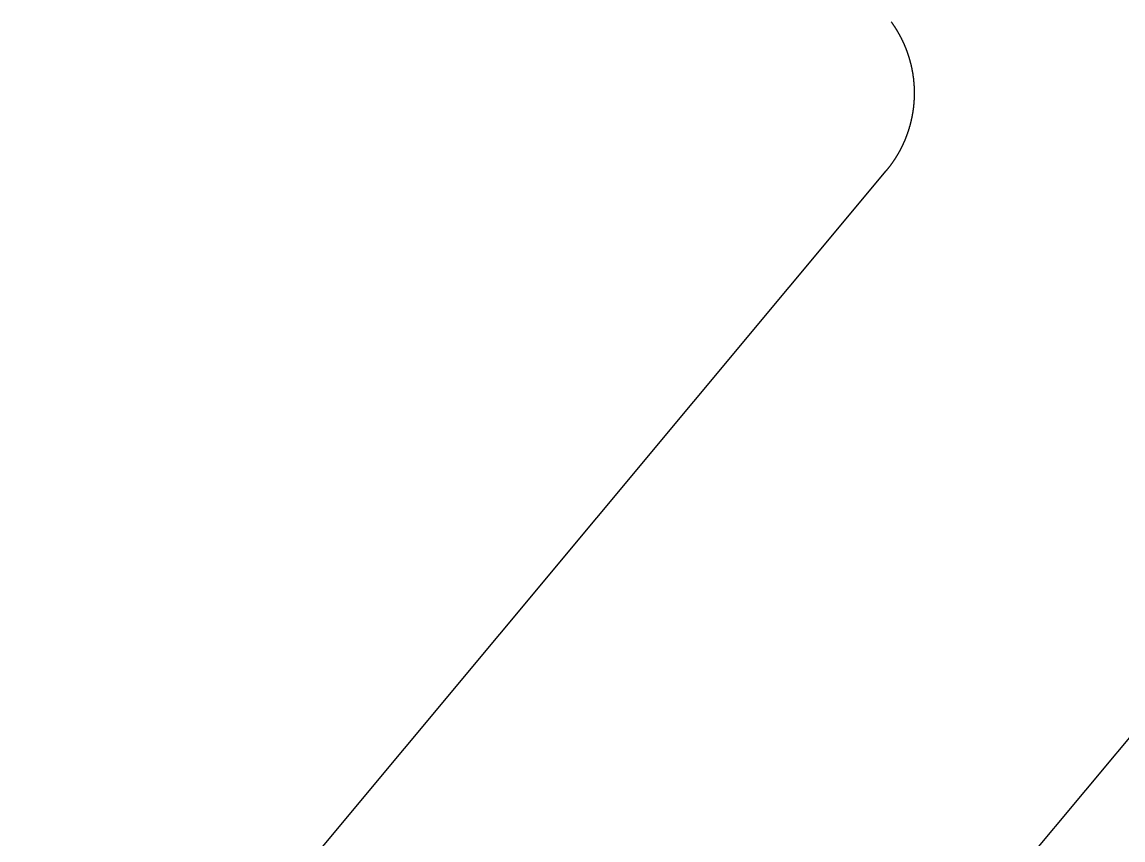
# Model space of a CAD drawing. Header units: millimetres. Extents: x -275 to 275, y -100 to 100.
# Drawn here: x -100.17 to -85.68, y -15.76 to -4.99 of the extents above; entities that cross this region are included whole.
import ezdxf

# ---------------------------------------------------------------- set-up
doc = ezdxf.new("R2010")
doc.units = ezdxf.units.MM

msp = doc.modelspace()

# ---------------------------------------------------------------- linework, layer by layer
for p, q in [((-100.172, -20.589), (-88.797, -6.952)), ((-80.461, -8.266), (-94.646, -25.246))]:
    msp.add_line(p, q)
msp.add_lwpolyline([(-88.727, -4.991), (-88.726, -4.993), (-88.725, -4.995), (-88.724, -4.997), (-88.722, -4.999), (-88.721, -5), (-88.72, -5.002), (-88.719, -5.004), (-88.717, -5.006), (-88.716, -5.007), (-88.715, -5.009), (-88.714, -5.011), (-88.712, -5.013), (-88.711, -5.015), (-88.71, -5.016), (-88.709, -5.018), (-88.707, -5.02), (-88.706, -5.022), (-88.705, -5.024), (-88.704, -5.025), (-88.702, -5.027), (-88.701, -5.029), (-88.7, -5.031), (-88.699, -5.033), (-88.698, -5.034), (-88.696, -5.036), (-88.695, -5.038), (-88.694, -5.04), (-88.693, -5.042), (-88.692, -5.043), (-88.69, -5.045), (-88.689, -5.047), (-88.688, -5.049), (-88.687, -5.051), (-88.686, -5.053), (-88.684, -5.054), (-88.683, -5.056), (-88.682, -5.058), (-88.681, -5.06), (-88.68, -5.062), (-88.678, -5.064), (-88.677, -5.065), (-88.676, -5.067), (-88.675, -5.069), (-88.674, -5.071), (-88.673, -5.073), (-88.671, -5.074), (-88.67, -5.076), (-88.669, -5.078), (-88.668, -5.08), (-88.667, -5.082), (-88.666, -5.084), (-88.665, -5.086), (-88.663, -5.087), (-88.662, -5.089), (-88.661, -5.091), (-88.66, -5.093), (-88.659, -5.095), (-88.658, -5.097), (-88.657, -5.098), (-88.656, -5.1), (-88.654, -5.102), (-88.653, -5.104), (-88.652, -5.106), (-88.651, -5.108), (-88.65, -5.11), (-88.649, -5.111), (-88.648, -5.113), (-88.647, -5.115), (-88.646, -5.117), (-88.645, -5.119), (-88.643, -5.121), (-88.642, -5.123), (-88.641, -5.124), (-88.64, -5.126), (-88.639, -5.128), (-88.638, -5.13), (-88.637, -5.132), (-88.636, -5.134), (-88.635, -5.136), (-88.634, -5.138), (-88.633, -5.139), (-88.632, -5.141), (-88.631, -5.143), (-88.63, -5.145), (-88.629, -5.147), (-88.627, -5.149), (-88.626, -5.151), (-88.625, -5.153), (-88.624, -5.154), (-88.623, -5.156), (-88.622, -5.158), (-88.621, -5.16), (-88.62, -5.162), (-88.619, -5.164), (-88.618, -5.166), (-88.617, -5.168), (-88.616, -5.169), (-88.615, -5.171), (-88.614, -5.173), (-88.613, -5.175), (-88.612, -5.177), (-88.611, -5.179), (-88.61, -5.181), (-88.609, -5.183), (-88.608, -5.185), (-88.607, -5.187), (-88.606, -5.188), (-88.605, -5.19), (-88.604, -5.192), (-88.603, -5.194), (-88.602, -5.196), (-88.601, -5.198), (-88.6, -5.2), (-88.599, -5.202), (-88.598, -5.204), (-88.597, -5.206), (-88.596, -5.207), (-88.595, -5.209), (-88.594, -5.211), (-88.593, -5.213), (-88.593, -5.215), (-88.592, -5.217), (-88.591, -5.219), (-88.59, -5.221), (-88.589, -5.223), (-88.588, -5.225), (-88.587, -5.227), (-88.586, -5.229), (-88.585, -5.23), (-88.584, -5.232), (-88.583, -5.234), (-88.582, -5.236), (-88.581, -5.238), (-88.58, -5.24), (-88.579, -5.242), (-88.579, -5.244), (-88.578, -5.246), (-88.577, -5.248), (-88.576, -5.25), (-88.575, -5.252), (-88.574, -5.254), (-88.573, -5.255), (-88.572, -5.257), (-88.571, -5.259), (-88.57, -5.261), (-88.57, -5.263), (-88.569, -5.265), (-88.568, -5.267), (-88.567, -5.269), (-88.566, -5.271), (-88.565, -5.273), (-88.564, -5.275), (-88.564, -5.277), (-88.563, -5.279), (-88.562, -5.281), (-88.561, -5.283), (-88.56, -5.285), (-88.559, -5.287), (-88.558, -5.288), (-88.558, -5.29), (-88.557, -5.292), (-88.556, -5.294), (-88.555, -5.296), (-88.554, -5.298), (-88.553, -5.3), (-88.553, -5.302), (-88.552, -5.304), (-88.551, -5.306), (-88.55, -5.308), (-88.549, -5.31), (-88.548, -5.312), (-88.548, -5.314), (-88.547, -5.316), (-88.546, -5.318), (-88.545, -5.32), (-88.544, -5.322), (-88.544, -5.324), (-88.543, -5.326), (-88.542, -5.328), (-88.541, -5.33), (-88.54, -5.332), (-88.54, -5.333), (-88.539, -5.335), (-88.538, -5.337), (-88.537, -5.339), (-88.536, -5.341), (-88.536, -5.343), (-88.535, -5.345), (-88.534, -5.347), (-88.533, -5.349), (-88.533, -5.351), (-88.532, -5.353), (-88.531, -5.355), (-88.53, -5.357), (-88.53, -5.359), (-88.529, -5.361), (-88.528, -5.363), (-88.527, -5.365), (-88.527, -5.367), (-88.526, -5.369), (-88.525, -5.371), (-88.524, -5.373), (-88.524, -5.375), (-88.523, -5.377), (-88.522, -5.379), (-88.522, -5.381), (-88.521, -5.383), (-88.52, -5.385), (-88.519, -5.387), (-88.519, -5.389), (-88.518, -5.391), (-88.517, -5.393), (-88.517, -5.395), (-88.516, -5.397), (-88.515, -5.399), (-88.514, -5.401), (-88.514, -5.403), (-88.513, -5.405), (-88.512, -5.407), (-88.512, -5.409), (-88.511, -5.411), (-88.51, -5.413), (-88.51, -5.415), (-88.509, -5.417), (-88.508, -5.419), (-88.508, -5.421), (-88.507, -5.423), (-88.506, -5.425), (-88.506, -5.427), (-88.505, -5.429), (-88.504, -5.431), (-88.504, -5.433), (-88.503, -5.435), (-88.502, -5.437), (-88.502, -5.439), (-88.501, -5.441), (-88.501, -5.443), (-88.5, -5.445), (-88.499, -5.447), (-88.499, -5.449), (-88.498, -5.451), (-88.497, -5.453), (-88.497, -5.455), (-88.496, -5.457), (-88.496, -5.459), (-88.495, -5.461), (-88.494, -5.463), (-88.494, -5.465), (-88.493, -5.467), (-88.492, -5.469), (-88.492, -5.471), (-88.491, -5.473), (-88.491, -5.475), (-88.49, -5.477), (-88.49, -5.479), (-88.489, -5.481), (-88.488, -5.483), (-88.488, -5.485), (-88.487, -5.487), (-88.487, -5.489), (-88.486, -5.491), (-88.485, -5.493), (-88.485, -5.495), (-88.484, -5.497), (-88.484, -5.499), (-88.483, -5.501), (-88.483, -5.503), (-88.482, -5.505), (-88.482, -5.507), (-88.481, -5.509), (-88.48, -5.511), (-88.48, -5.513), (-88.479, -5.515), (-88.479, -5.517), (-88.478, -5.519), (-88.478, -5.521), (-88.477, -5.523), (-88.477, -5.525), (-88.476, -5.527), (-88.476, -5.529), (-88.475, -5.531), (-88.475, -5.534), (-88.474, -5.536), (-88.474, -5.538), (-88.473, -5.54), (-88.473, -5.542), (-88.472, -5.544), (-88.472, -5.546), (-88.471, -5.548), (-88.471, -5.55), (-88.47, -5.552), (-88.47, -5.554), (-88.469, -5.556), (-88.469, -5.558), (-88.468, -5.56), (-88.468, -5.562), (-88.467, -5.564), (-88.467, -5.566), (-88.466, -5.568), (-88.466, -5.57), (-88.465, -5.572), (-88.465, -5.574), (-88.464, -5.576), (-88.464, -5.578), (-88.464, -5.58), (-88.463, -5.582), (-88.463, -5.584), (-88.462, -5.586), (-88.462, -5.589), (-88.461, -5.591), (-88.461, -5.593), (-88.46, -5.595), (-88.46, -5.597), (-88.46, -5.599), (-88.459, -5.601), (-88.459, -5.603), (-88.458, -5.605), (-88.458, -5.607), (-88.457, -5.609), (-88.457, -5.611), (-88.457, -5.613), (-88.456, -5.615), (-88.456, -5.617), (-88.455, -5.619), (-88.455, -5.621), (-88.455, -5.623), (-88.454, -5.625), (-88.454, -5.627), (-88.453, -5.629), (-88.453, -5.632), (-88.453, -5.634), (-88.452, -5.636), (-88.452, -5.638), (-88.452, -5.64), (-88.451, -5.642), (-88.451, -5.644), (-88.45, -5.646), (-88.45, -5.648), (-88.45, -5.65), (-88.449, -5.652), (-88.449, -5.654), (-88.449, -5.656), (-88.448, -5.658), (-88.448, -5.66), (-88.448, -5.662), (-88.447, -5.664), (-88.447, -5.666), (-88.447, -5.668), (-88.446, -5.671), (-88.446, -5.673), (-88.446, -5.675), (-88.445, -5.677), (-88.445, -5.679), (-88.445, -5.681), (-88.444, -5.683), (-88.444, -5.685), (-88.444, -5.687), (-88.443, -5.689), (-88.443, -5.691), (-88.443, -5.693), (-88.442, -5.695), (-88.442, -5.697), (-88.442, -5.699), (-88.442, -5.701), (-88.441, -5.704), (-88.441, -5.706), (-88.441, -5.708), (-88.44, -5.71), (-88.44, -5.712), (-88.44, -5.714), (-88.44, -5.716), (-88.439, -5.718), (-88.439, -5.72), (-88.439, -5.722), (-88.439, -5.724), (-88.438, -5.726), (-88.438, -5.728), (-88.438, -5.73), (-88.437, -5.732), (-88.437, -5.734), (-88.437, -5.737), (-88.437, -5.739), (-88.437, -5.741), (-88.436, -5.743), (-88.436, -5.745), (-88.436, -5.747), (-88.436, -5.749), (-88.435, -5.751), (-88.435, -5.753), (-88.435, -5.755), (-88.435, -5.757), (-88.434, -5.759), (-88.434, -5.761), (-88.434, -5.763), (-88.434, -5.766), (-88.434, -5.768), (-88.433, -5.77), (-88.433, -5.772), (-88.433, -5.774), (-88.433, -5.776), (-88.433, -5.778), (-88.432, -5.78), (-88.432, -5.782), (-88.432, -5.784), (-88.432, -5.786), (-88.432, -5.788), (-88.431, -5.79), (-88.431, -5.792), (-88.431, -5.795), (-88.431, -5.797), (-88.431, -5.799), (-88.431, -5.801), (-88.43, -5.803), (-88.43, -5.805), (-88.43, -5.807), (-88.43, -5.809), (-88.43, -5.811), (-88.43, -5.813), (-88.43, -5.815), (-88.429, -5.817), (-88.429, -5.819), (-88.429, -5.821), (-88.429, -5.824), (-88.429, -5.826), (-88.429, -5.828), (-88.429, -5.83), (-88.428, -5.832), (-88.428, -5.834), (-88.428, -5.836), (-88.428, -5.838), (-88.428, -5.84), (-88.428, -5.842), (-88.428, -5.844), (-88.428, -5.846), (-88.428, -5.848), (-88.427, -5.851), (-88.427, -5.853), (-88.427, -5.855), (-88.427, -5.857), (-88.427, -5.859), (-88.427, -5.861), (-88.427, -5.863), (-88.427, -5.865), (-88.427, -5.867), (-88.427, -5.869), (-88.427, -5.871), (-88.427, -5.873), (-88.427, -5.875), (-88.426, -5.878), (-88.426, -5.88), (-88.426, -5.882), (-88.426, -5.884), (-88.426, -5.886), (-88.426, -5.888), (-88.426, -5.89), (-88.426, -5.892), (-88.426, -5.894), (-88.426, -5.896), (-88.426, -5.898), (-88.426, -5.9), (-88.426, -5.902), (-88.426, -5.905), (-88.426, -5.907), (-88.426, -5.909), (-88.426, -5.911), (-88.426, -5.913), (-88.426, -5.915), (-88.426, -5.917), (-88.426, -5.919), (-88.426, -5.921), (-88.426, -5.923), (-88.426, -5.925), (-88.426, -5.927), (-88.426, -5.929), (-88.426, -5.931), (-88.426, -5.934), (-88.426, -5.936), (-88.426, -5.938), (-88.426, -5.94), (-88.426, -5.942), (-88.426, -5.944), (-88.426, -5.946), (-88.426, -5.948), (-88.426, -5.95), (-88.426, -5.952), (-88.426, -5.954), (-88.426, -5.956), (-88.426, -5.958), (-88.426, -5.961), (-88.426, -5.963), (-88.426, -5.965), (-88.426, -5.967), (-88.426, -5.969), (-88.426, -5.971), (-88.426, -5.973), (-88.426, -5.975), (-88.426, -5.977), (-88.427, -5.979), (-88.427, -5.981), (-88.427, -5.983), (-88.427, -5.985), (-88.427, -5.988), (-88.427, -5.99), (-88.427, -5.992), (-88.427, -5.994), (-88.427, -5.996), (-88.427, -5.998), (-88.427, -6), (-88.427, -6.002), (-88.428, -6.004), (-88.428, -6.006), (-88.428, -6.008), (-88.428, -6.01), (-88.428, -6.012), (-88.428, -6.015), (-88.428, -6.017), (-88.428, -6.019), (-88.428, -6.021), (-88.429, -6.023), (-88.429, -6.025), (-88.429, -6.027), (-88.429, -6.029), (-88.429, -6.031), (-88.429, -6.033), (-88.429, -6.035), (-88.429, -6.037), (-88.43, -6.039), (-88.43, -6.041), (-88.43, -6.044), (-88.43, -6.046), (-88.43, -6.048), (-88.43, -6.05), (-88.431, -6.052), (-88.431, -6.054), (-88.431, -6.056), (-88.431, -6.058), (-88.431, -6.06), (-88.431, -6.062), (-88.432, -6.064), (-88.432, -6.066), (-88.432, -6.068), (-88.432, -6.07), (-88.432, -6.073), (-88.432, -6.075), (-88.433, -6.077), (-88.433, -6.079), (-88.433, -6.081), (-88.433, -6.083), (-88.433, -6.085), (-88.434, -6.087), (-88.434, -6.089), (-88.434, -6.091), (-88.434, -6.093), (-88.435, -6.095), (-88.435, -6.097), (-88.435, -6.099), (-88.435, -6.101), (-88.435, -6.104), (-88.436, -6.106), (-88.436, -6.108), (-88.436, -6.11), (-88.436, -6.112), (-88.437, -6.114), (-88.437, -6.116), (-88.437, -6.118), (-88.437, -6.12), (-88.438, -6.122), (-88.438, -6.124), (-88.438, -6.126), (-88.438, -6.128), (-88.439, -6.13), (-88.439, -6.132), (-88.439, -6.134), (-88.439, -6.137), (-88.44, -6.139), (-88.44, -6.141), (-88.44, -6.143), (-88.441, -6.145), (-88.441, -6.147), (-88.441, -6.149), (-88.441, -6.151), (-88.442, -6.153), (-88.442, -6.155), (-88.442, -6.157), (-88.443, -6.159), (-88.443, -6.161), (-88.443, -6.163), (-88.444, -6.165), (-88.444, -6.167), (-88.444, -6.169), (-88.444, -6.172), (-88.445, -6.174), (-88.445, -6.176), (-88.445, -6.178), (-88.446, -6.18), (-88.446, -6.182), (-88.446, -6.184), (-88.447, -6.186), (-88.447, -6.188), (-88.447, -6.19), (-88.448, -6.192), (-88.448, -6.194), (-88.448, -6.196), (-88.449, -6.198), (-88.449, -6.2), (-88.45, -6.202), (-88.45, -6.204), (-88.45, -6.206), (-88.451, -6.208), (-88.451, -6.21), (-88.451, -6.213), (-88.452, -6.215), (-88.452, -6.217), (-88.452, -6.219), (-88.453, -6.221), (-88.453, -6.223), (-88.454, -6.225), (-88.454, -6.227), (-88.454, -6.229), (-88.455, -6.231), (-88.455, -6.233), (-88.456, -6.235), (-88.456, -6.237), (-88.456, -6.239), (-88.457, -6.241), (-88.457, -6.243), (-88.458, -6.245), (-88.458, -6.247), (-88.458, -6.249), (-88.459, -6.251), (-88.459, -6.253), (-88.46, -6.255), (-88.46, -6.257), (-88.461, -6.26), (-88.461, -6.262), (-88.461, -6.264), (-88.462, -6.266), (-88.462, -6.268), (-88.463, -6.27), (-88.463, -6.272), (-88.464, -6.274), (-88.464, -6.276), (-88.465, -6.278), (-88.465, -6.28), (-88.465, -6.282), (-88.466, -6.284), (-88.466, -6.286), (-88.467, -6.288), (-88.467, -6.29), (-88.468, -6.292), (-88.468, -6.294), (-88.469, -6.296), (-88.469, -6.298), (-88.47, -6.3), (-88.47, -6.302), (-88.471, -6.304), (-88.471, -6.306), (-88.472, -6.308), (-88.472, -6.31), (-88.473, -6.312), (-88.473, -6.314), (-88.474, -6.316), (-88.474, -6.318), (-88.475, -6.32), (-88.475, -6.322), (-88.476, -6.324), (-88.476, -6.326), (-88.477, -6.329), (-88.477, -6.331), (-88.478, -6.333), (-88.478, -6.335), (-88.479, -6.337), (-88.479, -6.339), (-88.48, -6.341), (-88.481, -6.343), (-88.481, -6.345), (-88.482, -6.347), (-88.482, -6.349), (-88.483, -6.351), (-88.483, -6.353), (-88.484, -6.355), (-88.484, -6.357), (-88.485, -6.359), (-88.485, -6.361), (-88.486, -6.363), (-88.487, -6.365), (-88.487, -6.367), (-88.488, -6.369), (-88.488, -6.371), (-88.489, -6.373), (-88.49, -6.375), (-88.49, -6.377), (-88.491, -6.379), (-88.491, -6.381), (-88.492, -6.383), (-88.492, -6.385), (-88.493, -6.387), (-88.494, -6.389), (-88.494, -6.391), (-88.495, -6.393), (-88.495, -6.395), (-88.496, -6.397), (-88.497, -6.399), (-88.497, -6.401), (-88.498, -6.403), (-88.499, -6.405), (-88.499, -6.407), (-88.5, -6.409), (-88.5, -6.411), (-88.501, -6.413), (-88.502, -6.415), (-88.502, -6.417), (-88.503, -6.419), (-88.504, -6.421), (-88.504, -6.423), (-88.505, -6.425), (-88.506, -6.427), (-88.506, -6.429), (-88.507, -6.431), (-88.508, -6.433), (-88.508, -6.435), (-88.509, -6.437), (-88.51, -6.439), (-88.51, -6.441), (-88.511, -6.443), (-88.512, -6.445), (-88.512, -6.447), (-88.513, -6.449), (-88.514, -6.451), (-88.514, -6.453), (-88.515, -6.455), (-88.516, -6.457), (-88.516, -6.459), (-88.517, -6.461), (-88.518, -6.462), (-88.519, -6.464), (-88.519, -6.466), (-88.52, -6.468), (-88.521, -6.47), (-88.521, -6.472), (-88.522, -6.474), (-88.523, -6.476), (-88.524, -6.478), (-88.524, -6.48), (-88.525, -6.482), (-88.526, -6.484), (-88.526, -6.486), (-88.527, -6.488), (-88.528, -6.49), (-88.529, -6.492), (-88.529, -6.494), (-88.53, -6.496), (-88.531, -6.498), (-88.532, -6.5), (-88.532, -6.502), (-88.533, -6.504), (-88.534, -6.506), (-88.535, -6.508), (-88.535, -6.51), (-88.536, -6.512), (-88.537, -6.514), (-88.538, -6.516), (-88.538, -6.518), (-88.539, -6.519), (-88.54, -6.521), (-88.541, -6.523), (-88.542, -6.525), (-88.542, -6.527), (-88.543, -6.529), (-88.544, -6.531), (-88.545, -6.533), (-88.546, -6.535), (-88.546, -6.537), (-88.547, -6.539), (-88.548, -6.541), (-88.549, -6.543), (-88.55, -6.545), (-88.55, -6.547), (-88.551, -6.549), (-88.552, -6.551), (-88.553, -6.553), (-88.554, -6.555), (-88.555, -6.556), (-88.555, -6.558), (-88.556, -6.56), (-88.557, -6.562), (-88.558, -6.564), (-88.559, -6.566), (-88.56, -6.568), (-88.56, -6.57), (-88.561, -6.572), (-88.562, -6.574), (-88.563, -6.576), (-88.564, -6.578), (-88.565, -6.58), (-88.566, -6.582), (-88.566, -6.584), (-88.567, -6.585), (-88.568, -6.587), (-88.569, -6.589), (-88.57, -6.591), (-88.571, -6.593), (-88.572, -6.595), (-88.573, -6.597), (-88.573, -6.599), (-88.574, -6.601), (-88.575, -6.603), (-88.576, -6.605), (-88.577, -6.607), (-88.578, -6.608), (-88.579, -6.61), (-88.58, -6.612), (-88.581, -6.614), (-88.582, -6.616), (-88.582, -6.618), (-88.583, -6.62), (-88.584, -6.622), (-88.585, -6.624), (-88.586, -6.626), (-88.587, -6.628), (-88.588, -6.629), (-88.589, -6.631), (-88.59, -6.633), (-88.591, -6.635), (-88.592, -6.637), (-88.593, -6.639), (-88.594, -6.641), (-88.595, -6.643), (-88.595, -6.645), (-88.596, -6.647), (-88.597, -6.648), (-88.598, -6.65), (-88.599, -6.652), (-88.6, -6.654), (-88.601, -6.656), (-88.602, -6.658), (-88.603, -6.66), (-88.604, -6.662), (-88.605, -6.664), (-88.606, -6.665), (-88.607, -6.667), (-88.608, -6.669), (-88.609, -6.671), (-88.61, -6.673), (-88.611, -6.675), (-88.612, -6.677), (-88.613, -6.679), (-88.614, -6.68), (-88.615, -6.682), (-88.616, -6.684), (-88.617, -6.686), (-88.618, -6.688), (-88.619, -6.69), (-88.62, -6.692), (-88.621, -6.694), (-88.622, -6.695), (-88.623, -6.697), (-88.624, -6.699), (-88.625, -6.701), (-88.626, -6.703), (-88.627, -6.705), (-88.628, -6.707), (-88.629, -6.708), (-88.63, -6.71), (-88.631, -6.712), (-88.633, -6.714), (-88.634, -6.716), (-88.635, -6.718), (-88.636, -6.72), (-88.637, -6.721), (-88.638, -6.723), (-88.639, -6.725), (-88.64, -6.727), (-88.641, -6.729), (-88.642, -6.731), (-88.643, -6.733), (-88.644, -6.734), (-88.645, -6.736), (-88.646, -6.738), (-88.647, -6.74), (-88.649, -6.742), (-88.65, -6.744), (-88.651, -6.745), (-88.652, -6.747), (-88.653, -6.749), (-88.654, -6.751), (-88.655, -6.753), (-88.656, -6.755), (-88.657, -6.756), (-88.658, -6.758), (-88.66, -6.76), (-88.661, -6.762), (-88.662, -6.764), (-88.663, -6.766), (-88.664, -6.767), (-88.665, -6.769), (-88.666, -6.771), (-88.667, -6.773), (-88.669, -6.775), (-88.67, -6.776), (-88.671, -6.778), (-88.672, -6.78), (-88.673, -6.782), (-88.674, -6.784), (-88.675, -6.786), (-88.677, -6.787), (-88.678, -6.789), (-88.679, -6.791), (-88.68, -6.793), (-88.681, -6.795), (-88.682, -6.796), (-88.684, -6.798), (-88.685, -6.8), (-88.686, -6.802), (-88.687, -6.804), (-88.688, -6.805), (-88.689, -6.807), (-88.691, -6.809), (-88.692, -6.811), (-88.693, -6.813), (-88.694, -6.814), (-88.695, -6.816), (-88.697, -6.818), (-88.698, -6.82), (-88.699, -6.822), (-88.7, -6.823), (-88.701, -6.825), (-88.703, -6.827), (-88.704, -6.829), (-88.705, -6.83), (-88.706, -6.832), (-88.708, -6.834), (-88.709, -6.836), (-88.71, -6.838), (-88.711, -6.839), (-88.712, -6.841), (-88.714, -6.843), (-88.715, -6.845), (-88.716, -6.846), (-88.717, -6.848), (-88.719, -6.85), (-88.72, -6.852), (-88.721, -6.853), (-88.722, -6.855), (-88.724, -6.857), (-88.725, -6.859), (-88.726, -6.86), (-88.727, -6.862), (-88.729, -6.864), (-88.73, -6.866), (-88.731, -6.868), (-88.733, -6.869), (-88.734, -6.871), (-88.735, -6.873), (-88.736, -6.875), (-88.738, -6.876), (-88.739, -6.878), (-88.74, -6.88), (-88.742, -6.881), (-88.743, -6.883), (-88.744, -6.885), (-88.745, -6.887), (-88.747, -6.888), (-88.748, -6.89), (-88.749, -6.892), (-88.751, -6.894), (-88.752, -6.895), (-88.753, -6.897), (-88.755, -6.899), (-88.756, -6.901), (-88.757, -6.902), (-88.759, -6.904), (-88.76, -6.906), (-88.761, -6.907), (-88.763, -6.909), (-88.764, -6.911), (-88.765, -6.913), (-88.767, -6.914), (-88.768, -6.916), (-88.769, -6.918), (-88.771, -6.919), (-88.772, -6.921), (-88.773, -6.923), (-88.775, -6.925), (-88.776, -6.926), (-88.778, -6.928), (-88.779, -6.93), (-88.78, -6.931), (-88.782, -6.933), (-88.783, -6.935), (-88.784, -6.937), (-88.786, -6.938), (-88.787, -6.94), (-88.789, -6.942), (-88.79, -6.943), (-88.791, -6.945), (-88.793, -6.947), (-88.794, -6.948), (-88.795, -6.95), (-88.797, -6.952)])

doc.saveas('drawing.dxf')
